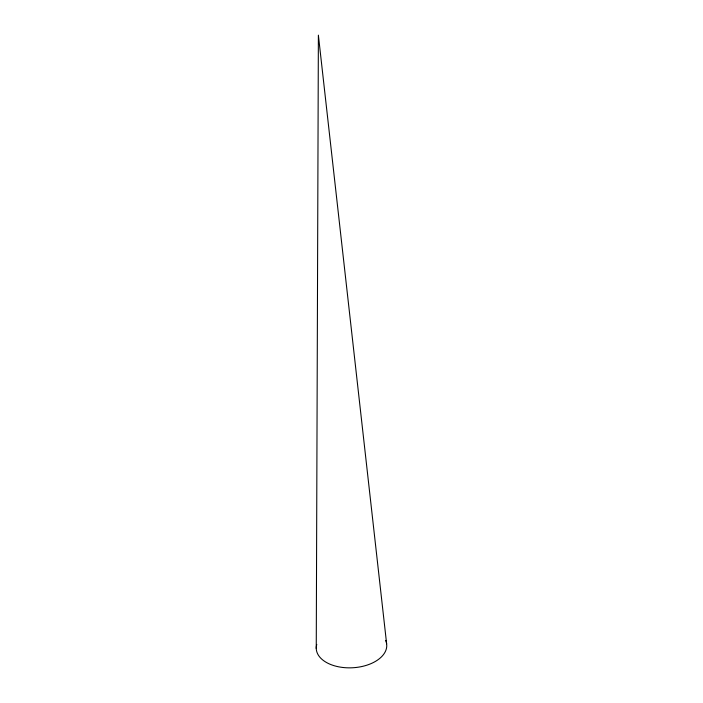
<?xml version="1.0" encoding="UTF-8"?>
<svg xmlns="http://www.w3.org/2000/svg" width="703" height="703" viewBox="0 0 703 703"><rect width="100%" height="100%" fill="white"/><g stroke="black" fill="none" stroke-linecap="round" stroke-linejoin="round"><path stroke-width="1.05" d="M316.253 648.535L318.38 35.15L386.624 643.737M385.666 640.468A35.291 20.949 -3.1 0 1 352.836 667.753A35.291 20.949 -3.1 0 1 316.781 644.431"/></g></svg>
